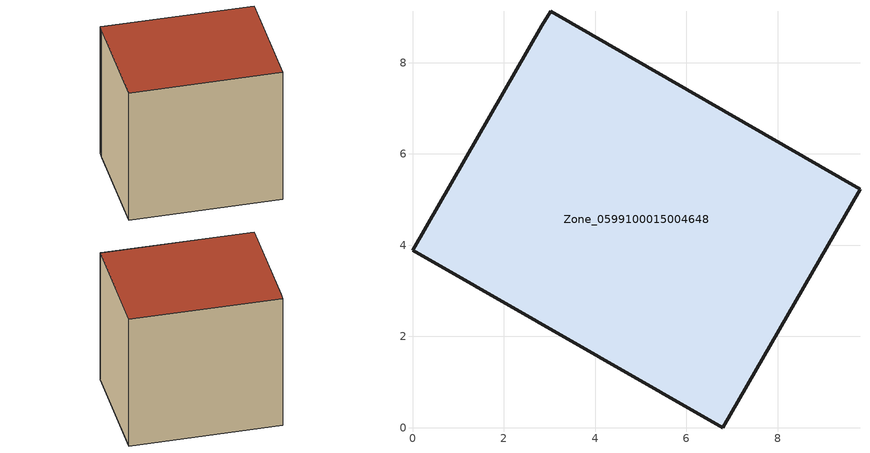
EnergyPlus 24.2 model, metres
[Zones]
Zone_0599100015004648
 floor ground (C_G): 0,3.89 2.83,8.81 3.03,9.13 9.81,5.23 6.79,0 z0.83
 wall outside (C_F): 2.83,8.81 0,3.89 6.79,0 9.81,5.23 3.03,9.13 2.83,8.81 z0.83:8.38
 roof outside (C_R): 3.03,9.13 2.83,8.81 0,3.89 6.79,0 9.81,5.23 z8.38
[BUILDING]
Pand.0599100015004648: North Axis=0; Terrain=City; Loads Convergence Tolerance Value=0.04; Temperature Convergence Tolerance Value=0.4; Solar Distribution=FullExterior; Maximum Number of Warmup Days=25; Minimum Number of Warmup Days=1
[Site:Location]
Rotterdam.The.Hague.AP_ZH_NLD Design_Conditions: Latitude=51.96; Longitude=4.45; Time Zone=1; Elevation=-4.5
[SITE:GROUNDTEMPERATURE:BUILDINGSURFACE]
18, 18, 18, 18, 18, 18, 18, 18, 18, 18, 18, 18
[MATERIAL] Thermal Absorptance=0.9; Solar Absorptance=0.7; Visible Absorptance=0.7
Name | Roughness | Thickness | Conductivity | Density | Specific Heat
G.TI.1946-1964 | MediumSmooth | 0.15 | 1 | 540 | 1210
F.TI.1946-1964 | Rough | 0.3 | 0.857143 | 1920 | 840
R.TI.1946-1964 | MediumRough | 0.2 | 0.277778 | 1500 | 1000
[CONSTRUCTION]
C_G: G.TI.1946-1964
C_F: F.TI.1946-1964
C_R: R.TI.1946-1964
[ZONE]
Zone_0599100015004648: Type=1; Multiplier=1; Ceiling Height=Autocalculate; Volume=Autocalculate; Floor Area=autocalculate; Part of Total Floor Area=Yes
[ZONEINFILTRATION:DESIGNFLOWRATE]
Infil_Zone_0599100015004648: Zone or ZoneList or Space or SpaceList=Zone_0599100015004648; Schedule=AlwaysOn; Design Flow Rate Calculation Method=Flow/Area; Flow Rate per Floor Area=0.003; Constant Term Coefficient=1; Temperature Term Coefficient=0; Velocity Term Coefficient=0; Velocity Squared Term Coefficient=0
[HVACTEMPLATE:ZONE:IDEALLOADSAIRSYSTEM]
Zone_0599100015004648: Maximum Heating Supply Air Temperature=50; Minimum Cooling Supply Air Temperature=13; Maximum Heating Supply Air Humidity Ratio=0.0156; Minimum Cooling Supply Air Humidity Ratio=0.0077; Heating Limit=NoLimit; Cooling Limit=NoLimit; Dehumidification Control Type=ConstantSensibleHeatRatio; Cooling Sensible Heat Ratio=0.7; Dehumidification Setpoint=60; Humidification Control Type=None; Humidification Setpoint=30; Outdoor Air Method=None; Outdoor Air Flow Rate per Person=0.00944; Outdoor Air Flow Rate per Zone Floor Area=0; Outdoor Air Flow Rate per Zone=0; Demand Controlled Ventilation Type=None; Outdoor Air Economizer Type=NoEconomizer; Heat Recovery Type=None; Sensible Heat Recovery Effectiveness=0.7; Latent Heat Recovery Effectiveness=0.65
[ZONECONTROL:THERMOSTAT]
ThermostatControl_Zone_0599100015004648: Zone or ZoneList=Zone_0599100015004648; Control Type Schedule=DualSetpointControlType; Control 1=Thermostat_Zone_0599100015004648; Temperature Difference Between Cutout And Setpoint=0
[THERMOSTATSETPOINT:DUALSETPOINT]
Thermostat_Zone_0599100015004648: Heating Setpoint Temperature Schedule=HeatingSetpoint_Zone_0599100015004648; Cooling Setpoint Temperature Schedule=CoolingSetpoint_Zone_0599100015004648
[SCHEDULE:COMPACT]
HeatingSetpoint_Zone_0599100015004648: Through: 12/31, For: AllDays, Until: 24:00, 21
CoolingSetpoint_Zone_0599100015004648: Through: 12/31, For: AllDays, Until: 24:00, 24
DualSetpointControlType: Through: 12/31, For: AllDays, Until: 24:00, 4
AlwaysOn: Through: 12/31, For: AllDays, Until: 24:00, 1
